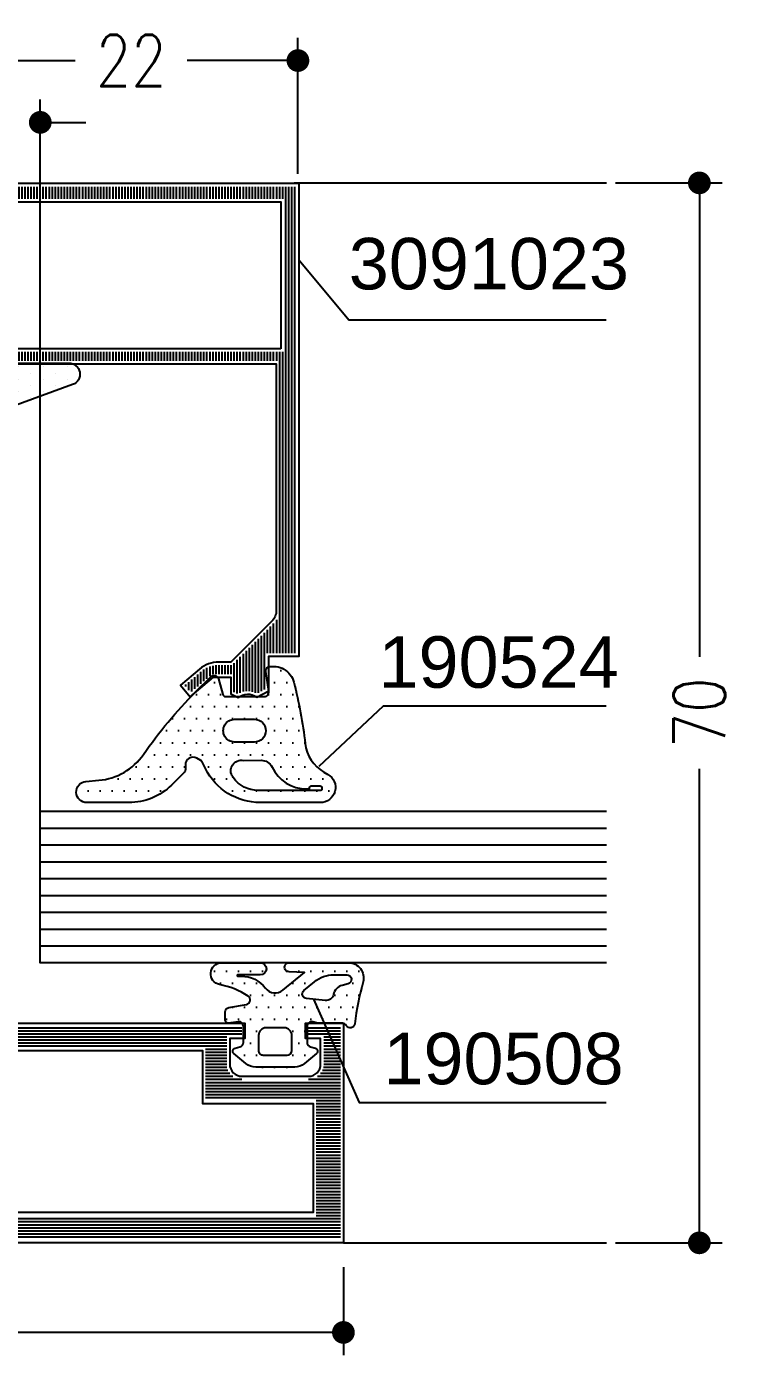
# Model space of a CAD drawing. Extents: x -247 to 191, y 24 to 414.
# Drawn here: x 100.57 to 123.87, y 125.52 to 169.75 of the extents above; entities that cross this region are included whole.
import ezdxf

# ---------------------------------------------------------------- set-up
doc = ezdxf.new("R2010")
doc.units = 0
doc.header["$LTSCALE"] = 6
doc.linetypes.add('AUSGEZOGEN', pattern=[0])
doc.layers.get('0').update_dxf_attribs({"color": 4, "linetype": 'CONTINUOUS'})
doc.layers.get('DEFPOINTS').update_dxf_attribs({"linetype": 'AUSGEZOGEN'})
for name, color, linetype in [('CONST18', 3, 'AUSGEZOGEN'), ('CONST25', 3, 'CONTINUOUS'), ('DICHT_PAR', 3, 'CONTINUOUS'), ('DICHT_SCH', 3, 'CONTINUOUS'), ('KH_NOR', 7, 'CONTINUOUS'), ('KH_SCH', 3, 'CONTINUOUS'), ('KN_NOR', 7, 'CONTINUOUS'), ('KN_SCH', 3, 'CONTINUOUS'), ('LLMASSE', 7, 'CONTINUOUS'), ('PNR', 7, 'CONTINUOUS')]:
    doc.layers.add(name, color=color, linetype=linetype)
doc.styles.get("Standard").update_dxf_attribs({"font": 'simplex.shx', "width": 0.8})
doc.styles.add('SWISSL', font='swissl.ttf')
doc.dimstyles.new('DOK-1ZU1-PUNKT', dxfattribs={"dimscale": 0, "dimtxt": 3, "dimasz": 1.5, "dimexe": 1.5, "dimexo": 0.6, "dimgap": 1.5, "dimtad": 0, "dimdsep": 46, "dimtxsty": 'Standard', "dimblk": 'PUNKT', "dimblk1": 'PUNKT', "dimblk2": 'PUNKT', "dimcen": 0, "dimclrd": 2, "dimclre": 2, "dimclrt": 7, "dimadec": 0, "dimazin": 0, "dimtfac": 0.7, "dimtdec": 4, "dimtofl": 0, "dimtmove": 0, "dimatfit": 3, "dimldrblk": 'PUNKT', "dimfxl": 1, "dimtolj": 1, "dimtzin": 0, "dimarcsym": 0})
doc.dimstyles.new('DOK-1ZU1-STRICH1', dxfattribs={"dimscale": 0, "dimtxt": 3, "dimasz": 1.5, "dimexe": 1.5, "dimexo": 0.6, "dimgap": 1.5, "dimtad": 0, "dimdsep": 46, "dimtxsty": 'Standard', "dimblk": 'PUNKT', "dimblk1": 'PUNKT', "dimblk2": 'PUNKT', "dimcen": 0, "dimclrd": 2, "dimclre": 2, "dimclrt": 7, "dimadec": 0, "dimazin": 0, "dimtfac": 0.7, "dimtdec": 4, "dimtofl": 0, "dimtmove": 0, "dimatfit": 3, "dimldrblk": 'PUNKT', "dimfxl": 1, "dimtolj": 1, "dimtzin": 0, "dimarcsym": 0})
pattern_1 = [(0, (0, 8.39843905431269), (0.1984375, 0.396875), [0, -0.396875])]

# ---------------------------------------------------------------- blocks, each defined once
blk = doc.blocks.new('PUNKT')
at = {"color": 0, "linetype": 'CONTINUOUS'}
blk.add_line((-0.5, 0), (-1, 0), dxfattribs=at)
at = {"color": 0, "linetype": 'CONTINUOUS', "const_width": 0.5}
blk.add_lwpolyline([(-0.25, 0, 1), (0.25, 0, 1)], format="xyb", close=True, dxfattribs=at)
blk = doc.blocks.new('*D20')
at = {"layer": 'DEFPOINTS', "color": 0}
for p in [(98.5117286589687, 166.5978628188709), (98.5117286589687, 164.5984212500751), (101.0117286589687, 143.8484212534327)]:
    blk.add_point(p, dxfattribs=at)
at = {"layer": 'LLMASSE', "color": 3, "lineweight": -2}
for p, q in [((98.5117286589687, 164.8984212500752), (98.5117286589687, 167.3478628188709)), ((101.0117286589687, 144.1484212534327), (101.0117286589687, 167.3478628188709)), ((97.7617286589687, 166.5978628188709), (97.0117286589687, 166.5978628188709)), ((101.7617286589687, 166.5978628188709), (102.5117286589687, 166.5978628188709))]:
    blk.add_line(p, q, dxfattribs=at)
at = {"layer": 'LLMASSE', "color": 3, "lineweight": -2, "xscale": 0.75, "yscale": 0.75, "zscale": 0.75}
blk.add_blockref('PUNKT', (98.5117286589687, 166.5978628188709), dxfattribs=at)
at = {"layer": 'LLMASSE', "color": 3, "lineweight": -2, "xscale": 0.75, "yscale": 0.75, "zscale": 0.75, "rotation": 180}
blk.add_blockref('PUNKT', (101.0117286589687, 166.5978628188709), dxfattribs=at)
at = {"layer": 'LLMASSE', "color": 3, "insert": (99.7617286589687, 166.5978628188709), "char_height": 1.7, "attachment_point": 5}
blk.add_mtext('\\A1;5', dxfattribs=at)
blk = doc.blocks.new('*D22')
at = {"layer": 'DEFPOINTS', "color": 0}
for p in [(63.51172865881483, 129.5984148865927), (111.0117286588149, 129.0904184469111), (63.51172865881483, 126.6400097623471)]:
    blk.add_point(p, dxfattribs=at)
at = {"layer": 'LLMASSE', "color": 3, "lineweight": -2}
for p, q in [((63.51172865881483, 129.2984148865927), (63.51172865881483, 125.8900097623471)), ((111.0117286588149, 128.7904184469111), (111.0117286588149, 125.8900097623471)), ((64.26172865881483, 126.6400097623471), (85.41077627786248, 126.6400097623471)), ((110.2617286588149, 126.6400097623471), (89.11268103976724, 126.6400097623471))]:
    blk.add_line(p, q, dxfattribs=at)
at = {"layer": 'LLMASSE', "color": 3, "lineweight": -2, "xscale": 0.75, "yscale": 0.75, "zscale": 0.75, "rotation": 180}
blk.add_blockref('PUNKT', (63.51172865881483, 126.6400097623471), dxfattribs=at)
at = {"layer": 'LLMASSE', "color": 3, "lineweight": -2, "xscale": 0.75, "yscale": 0.75, "zscale": 0.75}
blk.add_blockref('PUNKT', (111.0117286588149, 126.6400097623471), dxfattribs=at)
at = {"layer": 'LLMASSE', "color": 3, "insert": (87.26172865881486, 126.6400097623471), "char_height": 1.7, "attachment_point": 5}
blk.add_mtext('\\A1;95', dxfattribs=at)
blk = doc.blocks.new('*X42')
for p, q in [((0.4, 0.1999999998488945), (0.4, 94.8000000000399)), ((0.6000000000000001, 0.1999999998503122), (0.6000000000000001, 94.80000000013676)), ((0.8, 0.1999999998517298), (0.8, 94.80000000023364)), ((1, 0.1999999998531475), (1, 94.8000000003305)), ((1.2, 0.1999999998545651), (1.2, 94.80000000042736)), ((1.4, 0.1999999998559827), (1.4, 94.80000000052424)), ((1.6, 0.1999999998574004), (1.6, 94.8000000006211)), ((1.80002072727254, 93.19999999999999), (1.8, 94.80000000071796)), ((2, 93.19999999999999), (2, 94.80000000081483)), ((2.2, 93.19999999999999), (2.2, 94.8000000009117)), ((2.4, 93.2), (2.4, 94.80000000100857)), ((2.6, 93.2), (2.6, 94.80000000110543)), ((2.8, 93.2), (2.8, 94.80000000120229)), ((3, 93.2), (3, 94.80000000129917)), ((3.2, 93.2), (3.2, 94.80000000139603)), ((3.4, 93.20000000000002), (3.4, 94.80000000149289)), ((3.6, 93.20000000000002), (3.6, 94.80000000158977)), ((3.8, 93.20000000000002), (3.8, 94.80000000168663)), ((4, 93.20000000000002), (4, 94.80000000178349)), ((4.2, 93.20000000000002), (4.2, 94.80000000188036)), ((4.4, 93.20000000000003), (4.4, 94.80000000197722)), ((4.600000000000001, 93.20000000000003), (4.600000000000001, 94.80000000207409)), ((4.800000000000001, 93.20000000000003), (4.800000000000001, 94.80000000217096)), ((5, 93.20000000000003), (5, 94.80000000226782)), ((5.2, 93.20000000000005), (5.2, 94.8000000023647)), ((5.4, 93.20000000000005), (5.4, 94.80000000246156)), ((5.600000000000001, 93.20000000000005), (5.600000000000001, 94.80000000255842)), ((5.800000000000001, 93.20000000000005), (5.800000000000001, 94.8000000026553)), ((6, 93.20000000000005), (6, 94.80000000275216)), ((6.2, 93.20000000000006), (6.2, 94.80000000284902)), ((6.4, 93.20000000000006), (6.4, 94.8000000029459)), ((6.600000000000001, 93.20000000000006), (6.600000000000001, 94.80000000304275)), ((6.800000000000001, 93.20000000000006), (6.800000000000001, 94.80000000313962)), ((7, 93.20000000000006), (7, 94.80000000323649)), ((7.2, 93.20000000000007), (7.2, 94.80000000333335)), ((7.4, 93.20000000000007), (7.4, 94.80000000343021)), ((7.600000000000001, 93.20000000000007), (7.600000000000001, 94.80000000352709)), ((7.800000000000001, 93.20000000000007), (7.800000000000001, 94.80000000362395)), ((8, 93.20000000000007), (8, 94.80000000372081)), ((8.200000000000001, 93.20000000000009), (8.200000000000001, 94.80000000381769)), ((8.4, 93.20000000000009), (8.4, 94.80000000391455)), ((8.6, 93.20000000000009), (8.6, 94.80000000401142)), ((8.8, 93.20000000000009), (8.8, 94.80000000410828)), ((9, 93.2000000000001), (9, 94.80000000420515)), ((9.200000000000001, 93.2000000000001), (9.200000000000001, 94.80000000430202)), ((9.40001272727093, 93.2000000000001), (9.4, 94.80000000439888)), ((9.600000000000001, 85.89999999995463), (9.600000000000001, 94.80000000449574)), ((9.8, 85.89999999995756), (9.8, 94.80000000459262)), ((10, 85.89999999996049), (10, 94.80000000468948)), ((10.2, 85.89999999996343), (10.2, 94.80000000478634)), ((10.4, 85.89999999996635), (10.4, 94.80000000488322)), ((10.6, 85.89999999996928), (10.6, 94.80000000498008)), ((10.80001272727218, 92.69999999739613), (10.8, 94.80000000507694)), ((11, 93.29998303774089), (11, 94.80000000517381)), ((11.2, 93.49999046024676), (11.2, 94.80000000527068)), ((11.4, 93.61650958829577), (11.4, 94.80000000536755)), ((11.6, 93.6797933012338), (11.6, 94.80000000546441)), ((11.8, 93.69999999991876), (11.8, 94.80000000556127)), ((12, 93.70000000000242), (12, 94.80000000565815)), ((12.2, 93.70000000000483), (12.2, 94.80000000575501)), ((12.4, 93.70000000000724), (12.4, 94.80000000585187)), ((12.6, 93.70000000000965), (12.6, 94.80000000594875)), ((12.8, 93.70000000001207), (12.8, 94.80000000604561)), ((13, 93.70000000001448), (13, 94.80000000614247)), ((13.2, 93.7000000000169), (13.2, 94.80000000623934)), ((13.4, 93.7000000000193), (13.4, 94.8000000063362)), ((13.6, 93.70000000002172), (13.6, 94.80000000643307)), ((13.8, 92.70000000573182), (13.8, 94.80000000652994)), ((14, 92.70000000959423), (14, 94.8000000066268)), ((14.2, 92.70000001345664), (14.2, 94.80000000672366)), ((10.8, 85.89999999997221), (10.80001272727252, 88.30000011249562)), ((11, 85.89999999997515), (11, 87.70001704507003)), ((13.8, 63.90000000000005), (13.8, 88.30000000201753)), ((14, 63.90000000000005), (14, 88.30000000340362)), ((14.2, 63.90000000000005), (14.2, 88.30000000478972)), ((11.2, 85.89999999997808), (11.2, 87.50000960186148)), ((11.4, 85.899999999981), (11.4, 87.38349045460218)), ((11.6, 85.89999999998393), (11.6, 87.32020672156096)), ((11.8, 85.89999999998687), (11.8, 87.3)), ((12, 85.8999999999898), (12, 87.29999999999275)), ((12.2, 85.89999999999273), (12.2, 87.29999999998552)), ((12.4, 85.89999999999566), (12.4, 87.29999999997828)), ((12.6, 85.89999999999858), (12.6, 87.29999999997105)), ((12.8, 85.90000000000153), (12.8, 87.2999999999638)), ((13, 64.31272466944534), (13, 87.29999999995657)), ((13.2, 64.07551039034644), (13.2, 87.29999999994934)), ((13.4, 63.95838529985286), (13.4, 87.2999999999421)), ((13.6, 63.90627621026998), (13.6, 87.29999999993485))]:
    blk.add_line(p, q)
blk = doc.blocks.new('B-LL132343')
at = {"layer": 'KH_NOR'}
blk.add_lwpolyline([(14.5000127273238, 71.49999999979478), (14.50001273383385, 94.50000000671504), (13.50001272721098, 94.49999999978452), (13.50001272737507, 93.49999999978452), (11.80001272727236, 93.49999999984605, -0.41421348000001), (11.00001272727252, 94.29999999984612), (11.00001272727218, 98.6999999998461, -0.414213569999992), (11.8000127272727, 99.49999999984605), (13.50001272725202, 99.49999999986656), (13.50001272733405, 98.49999999978452), (14.50001270832968, 98.50000001909653), (14.50001273383385, 101.000000006715), (1.272711869504395e-05, 100.9999999996922), (-5.599984603108812e-05, 5.999999999692118)], format="xyb", dxfattribs=at)
blk.add_lwpolyline([(13.70001272727268, 69.6999999998461, -0.414213562373095), (12.70001272727268, 70.6999999998461), (12.70001272727256, 91.6999999998461), (9.200012727323617, 91.69999999979483), (9.200012727272338, 98.99999999984617), (2.000020681818, 98.99999999984605), (2, 7.999999999846059), (12.69994400000019, 7.999999999845832), (12.69994400000016, 25.29999999984624, -0.4142135623731034), (13.69994400000019, 26.29999999984624), (19.69994400000105, 26.29999999984604, 0.4142135626134031), (20.69994400000108, 27.29999999984607), (20.69994400000103, 30.19999999984636, 0.4142135623730944), (19.69994400000101, 31.19999999984634), (13.69994400000016, 31.19999999984625, -0.4142135623730997), (12.69994400000014, 32.19999999984625), (12.69994400000014, 32.99999999984623), (20.69994400000096, 32.99999999984635), (20.69994400000033, 69.69999999984607), (13.70001272727268, 69.6999999998461)], format="xyb", close=True, dxfattribs=at)
at = {"layer": 'KH_SCH'}
blk.add_blockref('*X42', (3.308722450212111e-22, 5.999999999846059), dxfattribs=at)
blk = doc.blocks.new('*X51')
at = {"color": 0}
for p, q in [((2.4375, 9.75), (2.4375, 9.75)), ((3.25, 9.75), (3.25, 9.75)), ((2.03125, 8.9375), (2.03125, 8.9375)), ((2.84375, 8.9375), (2.84375, 8.9375)), ((1.625, 8.125), (1.625, 8.125)), ((2.4375, 8.125), (2.4375, 8.125)), ((3.25, 8.125), (3.25, 8.125)), ((1.21875, 7.3125), (1.21875, 7.3125)), ((2.03125, 7.3125), (2.03125, 7.3125)), ((2.84375, 7.3125), (2.84375, 7.3125)), ((0.8125, 6.5), (0.8125, 6.5)), ((1.625, 6.5), (1.625, 6.5)), ((2.4375, 6.5), (2.4375, 6.5)), ((3.25, 6.5), (3.25, 6.5)), ((1.21875, 5.6875), (1.21875, 5.6875)), ((2.03125, 5.6875), (2.03125, 5.6875)), ((2.84375, 5.6875), (2.84375, 5.6875)), ((0.8125, 4.875), (0.8125, 4.875)), ((1.625, 4.875), (1.625, 4.875)), ((2.4375, 4.875), (2.4375, 4.875)), ((1.21875, 4.0625), (1.21875, 4.0625)), ((2.03125, 4.0625), (2.03125, 4.0625)), ((2.84375, 4.0625), (2.84375, 4.0625)), ((0.8125, 3.25), (0.8125, 3.25)), ((1.625, 3.25), (1.625, 3.25)), ((2.4375, 3.25), (2.4375, 3.25)), ((3.25, 3.25), (3.25, 3.25)), ((4.0625, 3.25), (4.0625, 3.25)), ((1.21875, 2.4375), (1.21875, 2.4375)), ((2.03125, 2.4375), (2.03125, 2.4375)), ((2.84375, 2.4375), (2.84375, 2.4375)), ((3.65625, 2.4375), (3.65625, 2.4375)), ((4.46875, 2.4375), (4.46875, 2.4375)), ((1.625, 1.625), (1.625, 1.625)), ((2.4375, 1.625), (2.4375, 1.625)), ((3.25, 1.625), (3.25, 1.625)), ((4.0625, 1.625), (4.0625, 1.625)), ((4.875, 1.625), (4.875, 1.625)), ((2.03125, 0.8125), (2.03125, 0.8125)), ((2.84375, 0.8125), (2.84375, 0.8125)), ((3.65625, 0.8125), (3.65625, 0.8125)), ((4.46875, 0.8125), (4.46875, 0.8125))]:
    blk.add_line(p, q, dxfattribs=at)
blk = doc.blocks.new('B-LL197112')
at = {"layer": 'DICHT_PAR'}
blk.add_lwpolyline([(1.4, 0.768, 1.597325), (2.982, 4.1, -0.580267), (2.807, 4.4), (3.5, 5.6), (3.5, 9.818999999999999, 0.8391), (2.081, 10.069), (0.638, 6.103, 0.221695), (0.9329999999999999, 2.735), (1.4, 1.925), (1.4, 0.768)], format="xyb", dxfattribs=at)
at = {"layer": 'DICHT_SCH'}
blk.add_blockref('*X51', (0, 0), dxfattribs=at)
blk = doc.blocks.new('*U61')
at = {"layer": 'CONST25'}
for p, q in [((0, 9.999999999999773), (37.35660389312687, 9.999999999999773)), ((0, 8.888888888888687), (37.35660389312687, 8.888888888888687)), ((0, 7.777777777777601), (37.35660389312687, 7.777777777777601)), ((0, 6.666666666666515), (37.35660389312687, 6.666666666666515)), ((0, 5.555555555555429), (37.35660389312687, 5.555555555555429)), ((0, 4.444444444444343), (37.35660389312687, 4.444444444444343)), ((0, 3.333333333333258), (37.35660389312687, 3.333333333333258)), ((0, 2.222222222222172), (37.35660389312687, 2.222222222222172)), ((0, 1.111111111111086), (37.35660389312687, 1.111111111111086))]:
    blk.add_line(p, q, dxfattribs=at)
blk.add_lwpolyline([(37.35660389312687, 0), (0, 0), (0, 10), (37.35660389312687, 10)], dxfattribs=at)
blk = doc.blocks.new('*D68')
at = {"layer": 'DEFPOINTS', "color": 0}
for p in [(119.6900306054553, 164.5984212499735), (119.6900306055322, 129.5984492500751), (122.7548275774817, 129.5984492500751)]:
    blk.add_point(p, dxfattribs=at)
at = {"layer": 'LLMASSE', "color": 3, "lineweight": -2}
for p, q in [((119.9900306054553, 164.5984212499735), (123.5048275774817, 164.5984212499735)), ((122.7548275774817, 163.8484212499735), (122.7548275774817, 148.9493876309767)), ((122.7548275774817, 130.3484492500751), (122.7548275774817, 145.2474828690719)), ((119.9900306055322, 129.5984492500751), (123.5048275774817, 129.5984492500751))]:
    blk.add_line(p, q, dxfattribs=at)
at = {"layer": 'LLMASSE', "color": 3, "lineweight": -2, "xscale": 0.75, "yscale": 0.75, "zscale": 0.75}
for p, rotation in [((122.7548275774817, 164.5984212499735), 90), ((122.7548275774817, 129.5984492500751), 270)]:
    blk.add_blockref('PUNKT', p, dxfattribs=dict(at, rotation=rotation))
at = {"layer": 'LLMASSE', "color": 3, "insert": (122.7548275774817, 147.0984352500243), "char_height": 1.7, "attachment_point": 5, "rotation": 90}
blk.add_mtext('\\A1;70', dxfattribs=at)
blk = doc.blocks.new('*D75')
at = {"layer": 'DEFPOINTS', "color": 0}
for p in [(109.5117286590203, 168.6384293157387), (98.5117286589687, 164.8984212500752), (109.5117286590203, 164.5984212500495)]:
    blk.add_point(p, dxfattribs=at)
at = {"layer": 'LLMASSE', "color": 3, "lineweight": -2}
for p, q in [((98.5117286589687, 165.1984212500752), (98.5117286589687, 169.3884293157387)), ((109.5117286590203, 164.8984212500495), (109.5117286590203, 169.3884293157387)), ((99.2617286589687, 168.6384293157387), (102.1607762780421, 168.6384293157387)), ((108.7617286590203, 168.6384293157387), (105.8626810399469, 168.6384293157387))]:
    blk.add_line(p, q, dxfattribs=at)
at = {"layer": 'LLMASSE', "color": 3, "lineweight": -2, "xscale": 0.75, "yscale": 0.75, "zscale": 0.75, "rotation": 180}
blk.add_blockref('PUNKT', (98.5117286589687, 168.6384293157387), dxfattribs=at)
at = {"layer": 'LLMASSE', "color": 3, "lineweight": -2, "xscale": 0.75, "yscale": 0.75, "zscale": 0.75}
blk.add_blockref('PUNKT', (109.5117286590203, 168.6384293157387), dxfattribs=at)
at = {"layer": 'LLMASSE', "color": 3, "insert": (104.0117286589945, 168.6384293157387), "char_height": 1.7, "attachment_point": 5}
blk.add_mtext('\\A1;22', dxfattribs=at)
blk = doc.blocks.new('B-LL3091023')
at = {"layer": 'KN_SCH'}
h = blk.add_hatch(dxfattribs=at)
h.set_pattern_fill('_U', color=256, scale=0.2, style=0, pattern_type=0)
h.set_pattern_definition([(0, (-12.61524086824097, 13.02250327400434), (0, 0.2), [])])
edge = h.paths.add_edge_path()
edge.add_line((-0.2000000000508084, 21.80000000010276), (-0.2000000000002728, 0.4154700538897877))
edge.add_line((-0.2000000000002728, 0.4154700538897864), (-0.4500000000000046, 0.2711324865925331))
edge.add_line((-0.4500000000000046, 0.2711324865925331), (-1.192820323027558, 0.7000000000520148))
edge.add_line((-1.192820323027558, 0.7000000000520148), (-3.282842712474642, 0.7000000000520223))
edge.add_line((-3.282842712474642, 0.7000000000520223), (-3.900000000000007, 0.08284271252664044))
edge.add_line((-3.900000000000007, 0.08284271252664047), (-3.900000000000013, -2.099999999947969))
edge.add_line((-3.900000000000013, -2.099999999947969), (-3.700000000000003, -2.099999999947976))
edge.add_line((-3.700000000000001, -2.099999999952376), (-4.699999999974835, -2.099999999974347))
edge.add_line((-4.699999999974835, -2.099999999974347), (-4.700000000005605, -0.9999999999419789))
edge.add_line((-4.700000000005605, -0.9999999999419791), (-9.356532657103545, -1.000000000081714))
edge.add_line((-9.356532657103545, -1.000000000081714), (-9.492087073757995, -1.524999999012127))
edge.add_arc((-12.30000000000001, -0.7999999999479821), 2.900000000000001, 270.07901743651803, 345.52248783316634, ccw=False)
edge.add_arc((-12.18013563536853, -0.9023955340299898), 2.800000000000001, 209.2081415121933, 267.62840437548994, ccw=False)
edge.add_line((-14.62412332264705, -2.26874987475974), (-14.42924214632983, -2.069287902908246))
edge.add_line((-14.42924214632983, -2.069287902908246), (-13.75317870728195, -2.38454146193488))
edge.add_arc((-12.29999999921613, -0.8000000003222183), 2.150000000266381, 227.4761480923444, 442.3377443620211)
edge.add_line((-12.01333333336139, 1.330803187171447), (-12.16120394194022, 1.35069689423467))
edge.add_line((-12.16120394194022, 1.35069689423467), (-11.69999999999955, 2.149525554427094))
edge.add_line((-11.69999999999955, 2.149525554427095), (-11.70000000015551, 20.70000000020778))
edge.add_line((-11.70000000015551, 20.70000000020778), (-28.18578597814051, 20.70000000005208))
edge.add_arc((-28.18578597812918, 19.50000000005209), 1.199999999999996, 90.00000000054077, 134.9999999999997)
edge.add_line((-29.03431411555303, 20.34852813747595), (-31.79999954050232, 17.58284271252666))
edge.add_line((-31.79999954050232, 17.58284271252666), (-31.79999954050233, 16.71441194632815))
edge.add_arc((-33.59999895980678, 16.71441206424528), 1.799999419304456, 319.99994731550623, 359.9999962465799, ccw=False)
edge.add_line((-32.22112047092991, 15.5573934721695), (-33.14162906306896, 14.46037332601911))
edge.add_line((-33.14162906306897, 14.46037332601911), (-33.60125601057764, 14.84604548197373))
edge.add_line((-33.60125601057764, 14.84604548197373), (-32.39999954050234, 16.27764694336551))
edge.add_line((-32.39999954050234, 16.27764694336551), (-32.39999954050232, 17.70000000005204))
edge.add_line((-32.39999954050232, 17.70000000005204), (-33.57394863064956, 17.70000000005204))
edge.add_line((-33.57394863064956, 17.70000000005204), (-33.70205340977959, 17.96789280106483))
edge.add_arc((-34.71191328392486, 18.61610855635405), 1.200000262839086, 327.3041288734923, 390.0744969530656)
edge.add_line((-33.67346358042067, 19.2174594057805), (-33.37731379195502, 19.80000000005204))
edge.add_line((-33.37731379195502, 19.80000000005204), (-30.99999996572186, 19.80000000005204))
edge.add_line((-30.99999996572186, 19.80000000005204), (-31.00000030850324, 21.8000000000218))
edge.add_line((-31.00000030850324, 21.8000000000218), (-0.2000000000508066, 21.80000000010276))
edge = h.paths.add_edge_path(flags=16)
edge.add_line((-11.10000000015546, 20.99999999989506), (-11.09999999999899, 1.840075756540305))
edge.add_arc((-12.30000000000003, -0.7999999999480378), 2.900000000000001, 11.940543960609887, 65.55666457227989, ccw=False)
edge.add_line((-9.462747808177824, -0.19999999994798), (-5.314213562373069, -0.1999999999479796))
edge.add_line((-5.314213562373068, -0.1999999999479796), (-3.848528137423896, 1.265685425001232))
edge.add_arc((-3.282842712474652, 0.7000000000519995), 0.8000000000000005, 90.00000000000011, 135.0000000000005, ccw=False)
edge.add_line((-3.282842712474654, 1.500000000052001), (-1.000000000000002, 1.500000000052017))
edge.add_line((-1.000000000000002, 1.500000000052017), (-1.000000000000002, 21.00000000005524))
edge.add_line((-1.000000000000002, 21.00000000005524), (-11.10000000015546, 20.99999999989506))
at = {"layer": 'KN_NOR'}
for points in [[(-5.128164559664583e-11, 22.00000000010329), (0, 0.3000000000520193), (-0.4500000000000046, 0.04019237891668204), (-1.246410161513781, 0.5000000000520151), (-3.200000000000022, 0.5000000000520222), (-3.700000000000008, 5.202219210964643e-11), (-3.700000000000012, -1.899999999947976), (-3.500000000000002, -1.899999999947984), (-3.500000000000005, -2.299999999947982), (-4.89999999996924, -2.299999999978742), (-4.900000000000011, -1.199999999947981), (-9.201613323200721, -1.200000000077065), (-9.29843790668926, -1.574999999947981, -0.3419987131196461), (-12.30000000000001, -3.899999999947983, -0.2744091014474832), (-14.86887381829263, -2.233067162827286), (-14.4732145214778, -1.828107663836985), (-13.64001877441201, -2.216633221435945, 1.373175899949952), (-12.04000000000001, 1.132588937203426), (-12.48361182590432, 1.192270058415677), (-11.9, 2.203115392906721), (-11.90000000015383, 20.50000000020589), (-28.18578597812918, 20.50000000005208, 0.1989123673796576), (-28.89289275931572, 20.20710678123863), (-31.59999954050232, 17.50000000005204), (-31.59999954050232, 16.71441000005203, -0.1763269499999998), (-32.06791154050232, 15.42883600005203), (-33.11697754050232, 14.17860700005204), (-33.88302254050232, 14.82139400005204), (-32.59999954050232, 16.35044100005203), (-32.59999954050232, 17.50000000005204), (-33.70000054050233, 17.50000000005204), (-33.93351854050232, 17.98833300005202, 0.3394094402287316), (-33.90397054050233, 19.20537000005203), (-33.49999954050233, 20.00000000005204), (-31.2, 20.00000000005204), (-31.20000034278138, 22.00000000002127), (-5.128164559664583e-11, 22.00000000010329)], [(-10.90000000015383, 20.79999999989824), (-10.90000000000001, 1.965863337239819, -0.2134575926161298), (-9.30500417362566, 5.201997166359718e-11), (-5.39705627484769, 5.202041575280703e-11), (-3.989949493661205, 1.40710678123854, -0.1989123673796592), (-3.282842712474656, 1.700000000052001), (-1.200000000000001, 1.700000000052016), (-1.200000000000003, 20.80000000005207), (-10.90000000015383, 20.79999999989824)]]:
    blk.add_lwpolyline(points, format="xyb", close=True, dxfattribs=at)

msp = doc.modelspace()

# ---------------------------------------------------------------- hatches: boundary and pattern name
h = msp.add_hatch()
h.set_pattern_fill('DOTS', color=3, scale=0.25, style=0)
h.set_pattern_definition(pattern_1)
edge = h.paths.add_edge_path()
edge.add_arc((110.9931577050366, 146.2267225074238), 1.249881608597972, 186.5490377647256, 240.0113887204274)
edge.add_line((110.368432068263, 145.1441690841373), (110.498932068263, 145.0686690841373))
edge.add_arc((110.2489337775599, 144.6356627311638), 0.4999936470294603, -90.00019587348982, 59.999805860546076, ccw=False)
edge.add_line((110.248932068263, 144.1356690841373), (108.264432068263, 144.1356690841373))
edge.add_arc((108.2646714160628, 146.1357220237636), 2.000052953947764, 205.9932250645712, 269.9931433721449, ccw=False)
edge.add_line((106.466932068263, 145.2591690841373), (106.368932068263, 145.4601690841373))
edge.add_arc((106.2345147834835, 145.3948612178189), 0.1494427109314827, 25.91322287565657, 59.91322257321447)
edge.add_line((106.309432068263, 145.5241690841373), (106.173932068263, 145.6021690841373))
edge.add_arc((106.0489302931232, 145.3856658078207), 0.2499982248816072, 59.99929534149122, 179.9992491182034)
edge.add_line((105.798932068263, 145.3856690841373), (105.798932068263, 145.2311690841373))
edge.add_arc((105.6490714952425, 145.231239933897), 0.1498605897683371, 314.672804558695, 359.97291220880714, ccw=False)
edge.add_line((105.754432068263, 145.1246690841373), (105.339432068263, 144.7141690841373))
edge.add_arc((103.9324172969361, 146.1359740249446), 2.000304940861816, 270.0004231028348, 314.7004381140487, ccw=False)
edge.add_line((103.932432068263, 144.1356690841373), (102.548932068263, 144.1356690841373))
edge.add_arc((102.5489305584507, 144.4855849094068), 0.3499158252727058, 95.00021639535402, 270.00024721908864, ccw=False)
edge.add_line((102.518432068263, 144.8341690841373), (102.944432068263, 144.8716690841373))
edge.add_arc((102.7701536071051, 146.8644874355165), 2.000424445865736, 274.9979869223651, 325.2819632581739)
edge.add_arc((116.7444556566185, 137.1833967281602), 14.99971188625755, 135.0033795796922, 145.2872522460971, ccw=False)
edge.add_line((106.137432068263, 147.7891690841373), (106.640432068263, 148.2916690841373))
edge.add_arc((106.7463408162278, 148.1858558955578), 0.1497100323052031, 15.02590631688571, 135.0258600936008, ccw=False)
edge.add_line((106.890932068263, 148.2246690841373), (107.028932068263, 147.7096690841373))
edge.add_arc((107.1254014534076, 147.735549768819), 0.09988068937366865, 195.0176151709101, 270.0175619736589)
edge.add_line((107.125432068263, 147.6356690841373), (108.398932068263, 147.6356690841373))
edge.add_arc((108.3989360181569, 147.7857710518161), 0.1501019677308062, 269.998492276607, 368.3886878743328)
edge.add_line((108.547432068263, 147.8076690841373), (108.450432068263, 148.4636690841373))
edge.add_arc((108.5989203861718, 148.485339108064), 0.150061222480597, 122.6633441211647, 188.3029926965081, ccw=False)
edge.add_arc((108.6989858697584, 147.9355390353018), 0.6999516568836952, 14.404998954983625, 104.9909310239054, ccw=False)
edge.add_arc((94.849392380034, 144.376263079081), 14.99959098747894, 6.538078113944891, 14.412460202092575, ccw=False)
edge = h.paths.add_edge_path(flags=16)
edge.add_arc((108.3007074775037, 145.1346439160154), 0.3985481009247631, 25.33220501671161, 90.61465003390902, ccw=False)
edge.add_arc((109.7927455445656, 145.8356218015445), 1.249952731324145, 205.1113132243129, 270.0085499398617)
edge.add_line((109.792932068263, 144.5856690841373), (109.898932068263, 144.5856690841373))
edge.add_line((109.898932068263, 144.5856690841373), (109.898932068263, 144.6356690841373))
edge.add_arc((109.9489320308888, 144.6356691215116), 0.04999996262573323, 89.99995717221663, 180.0000428277835, ccw=False)
edge.add_line((109.948932068263, 144.6856690841373), (110.248932068263, 144.6856690841373))
edge.add_arc((110.2489321056373, 144.6356691215116), 0.04999996262573323, -4.2827783374832507e-05, 90.00004282779969, ccw=False)
edge.add_line((110.298932068263, 144.6356690841373), (110.298932068263, 144.5856690841373))
edge.add_arc((110.2489321056168, 144.5856690467836), 0.0499999626462679, -90.00004280428499, 4.280426867353526e-05, ccw=False)
edge.add_line((110.248932068263, 144.5356690841373), (108.197432068263, 144.5356690841373))
edge.add_arc((108.197582343369, 145.5355628715037), 0.9998937986589064, 214.9914847979944, 269.9913889561271, ccw=False)
edge.add_line((107.378432068263, 144.9621690841373), (107.362432068263, 144.9846690841373))
edge.add_arc((107.6489851230045, 145.1855107704617), 0.3499286157879766, 79.13717512589483, 215.0261646204023, ccw=False)
edge.add_line((107.714932068263, 145.5291690841373), (108.296432068263, 145.5331690841373))
edge = h.paths.add_edge_path(flags=16)
edge.add_arc((108.073932068263, 146.5106690841373), 0.375, -90, 90, ccw=False)
edge.add_line((108.073932068263, 146.1356690841373), (107.423932068263, 146.1356690841373))
edge.add_arc((107.4239320681092, 146.5106690841373), 0.375, 89.99999997649621, 270.00000002350384, ccw=False)
edge.add_line((107.423932068263, 146.8856690841373), (108.073932068263, 146.8856690841373))
h = msp.add_hatch()
h.set_pattern_fill('DOTS', color=3, scale=0.25, style=0)
h.set_pattern_definition(pattern_1)
edge = h.paths.add_edge_path(flags=17)
edge.add_arc((108.4617286589379, 136.4484491723415), 0.25, 90, 180)
edge.add_line((108.2117286589379, 136.4484491723415), (108.2117286589379, 135.9484491723415))
edge.add_arc((108.3617286588149, 135.9484491722184), 0.1499999998769255, 179.9999999529923, 270.0000000470131)
edge.add_line((108.3617286589379, 135.7984491723415), (109.161728658938, 135.7984491723415))
edge.add_arc((109.161728658938, 135.9484491723415), 0.1499999999999773, 269.9999999999946, 360)
edge.add_line((109.311728658938, 135.9484491723415), (109.311728658938, 136.4484491723415))
edge.add_arc((109.061728658938, 136.4484491723415), 0.25, 0, 90)
edge.add_line((109.061728658938, 136.6984491723415), (108.4617286589379, 136.6984491723415))
edge = h.paths.add_edge_path(flags=16)
edge.add_line((110.6975921748008, 138.4484491723415), (111.1270252879396, 138.4484491723415))
edge.add_arc((111.1270252879396, 138.2984491723415), 0.1500000000000057, -74.99999999999977, 89.9999999999946, ccw=False)
edge.add_line((111.1658481447049, 138.1535602983981), (110.9712928878091, 138.1014293744297))
edge.add_arc((111.0748205058501, 137.715059043914), 0.4000000000000023, 104.9999999999986, 168.1578806867967)
edge.add_arc((110.4386545890972, 137.8484491723415), 0.2499999999999968, 263.97099583977115, 348.1578806868017, ccw=False)
edge.add_line((110.4123966153896, 137.5998319589053), (109.7907438498195, 137.6654884826349))
edge.add_arc((109.8064986339162, 137.8146588106581), 0.1499999999482661, 129.5780367102317, 263.97099588677656, ccw=False)
edge.add_line((109.7109293468358, 137.9302724402673), (110.0604635934126, 138.2192067028128))
edge.add_arc((110.6975921748008, 137.4484491723415), 0.9999999999999749, 89.9999999999992, 129.5780367572345, ccw=False)
edge = h.paths.add_edge_path()
edge.add_arc((111.1770252879396, 138.3484491723415), 0.5, -15.22324020702149, 90.00000000000159, ccw=False)
edge.add_arc((121.3085809851956, 135.591353027228), 10.00000000000002, 164.7767597929773, 172.8855443438187)
edge.add_arc((111.236728658938, 136.8484491723415), 0.1499999999999901, 209.9999999999984, 352.88554434382945, ccw=False)
edge.add_arc((110.9769210378026, 136.6984491723415), 0.1500000000000091, 29.99999999999298, 89.99999999999457)
edge.add_line((110.9769210378026, 136.8484491723415), (110.1680790739545, 136.8484491723415))
edge.add_line((110.1680790739545, 136.8484491723415), (110.0005515157034, 136.8933380462848))
edge.add_arc((109.961728658938, 136.7484491723415), 0.1499999999999783, 74.99999999998646, 180)
edge.add_line((109.811728658938, 136.7484491723415), (109.811728658938, 136.2135482205383))
edge.add_arc((109.9617286588578, 136.2135482204768), 0.1499999999197996, 179.9999999764961, 255.0000000235038)
edge.add_line((109.9229058021726, 136.068659346595), (110.0876105634482, 136.0245268388216))
edge.add_arc((110.061728658938, 135.9279342561927), 0.09999999999997815, -50.00000000000239, 75.00000000000222, ccw=False)
edge.add_line((110.1260074199066, 135.8513298118808), (109.7256939784294, 135.515426950782))
edge.add_arc((109.4043001735862, 135.8984491723415), 0.5000000000000057, 270.0000000000016, 310.0000000000013, ccw=False)
edge.add_line((109.4043001735862, 135.3984491723415), (108.1191571442898, 135.3984491723415))
edge.add_arc((108.1191571442898, 135.8984491723415), 0.5000000000000568, 230.0000000000016, 270, ccw=False)
edge.add_line((107.7977633394465, 135.515426950782), (107.3974498979693, 135.8513298118808))
edge.add_arc((107.4617286588476, 135.9279342562127), 0.09999999995728234, 104.9999999529922, 230.0000000470033, ccw=False)
edge.add_line((107.4358467544277, 136.0245268388216), (107.6005515157033, 136.068659346595))
edge.add_arc((107.561728658938, 136.2135482205383), 0.1499999999999984, 285.0000000000002, 360)
edge.add_line((107.7117286589379, 136.2135482205383), (107.7117286589379, 136.7484491723415))
edge.add_arc((107.561728658938, 136.7484491723415), 0.1499999999999915, 0, 98.58393680451175)
edge.add_line((107.539339938818, 136.8967689121316), (107.2266544723513, 136.8495693458148))
edge.add_arc((107.2117286588674, 136.9484491722595), 0.09999999992940975, 179.9999999530031, 278.58393685152004, ccw=False)
edge.add_line((107.111728658938, 136.9484491723415), (107.111728658938, 137.2225842276649))
edge.add_arc((107.261728658938, 137.2225842276649), 0.1499999999999915, 100.00000000000432, 180, ccw=False)
edge.add_line((107.2356814322879, 137.3703053906167), (107.812775885588, 137.4720627131508))
edge.add_arc((107.7867286589379, 137.6197838761026), 0.1499999999999958, 280.0000000000043, 416.2873842862211)
edge.add_arc((106.4824138026203, 135.6649788332431), 2.499999999999972, 56.2873842862216, 79.80769366406537)
edge.add_arc((107.0005331366011, 138.4831525385046), 0.3655571821432454, 92.16336547929888, 258.0425765521002, ccw=False)
edge.add_line((106.9867337625585, 138.8484491723415), (108.2703956220041, 138.8484304542755))
edge.add_arc((108.2703927056494, 138.6484304542967), 0.2000000000000204, -90.00083547405569, 89.99916452594431, ccw=False)
edge.add_line((108.2703897892948, 138.448430454318), (107.5317881840748, 138.4484396401486))
edge.add_arc((107.5317880410141, 138.425436612441), 0.02300302770799056, 89.99964366530209, 270.000356334698)
edge.add_line((107.5317881840748, 138.4024335847335), (107.6379692367289, 138.4024335847335))
edge.add_arc((107.6462397553353, 137.4024677860573), 1.000000000000004, 37.17650383954373, 90.47387121288159, ccw=False)
edge.add_arc((108.7617286589379, 138.2484491723415), 0.4000000000000032, 217.1765038395442, 309.5780367572344)
edge.add_line((109.0165800914932, 137.940146160153), (109.7267654160978, 138.5272041524523))
edge.add_line((109.7267654160978, 138.5272041524523), (109.2192291459226, 138.5484491723415))
edge.add_arc((109.2192291457996, 138.6984491723415), 0.1499999999999773, 89.99999995299771, 270.0000000470023, ccw=False)
edge.add_line((109.2192291459226, 138.8484491723415), (111.1770252879396, 138.8484491723415))

# ---------------------------------------------------------------- linework, layer by layer
at = {"layer": 'CONST18'}
msp.add_line((101.0117286589687, 143.8484212534327), (101.0117286589687, 148.8484212534327), dxfattribs=at)
for points in [[(109.392819769722, 164.5984212499735), (119.6900306054553, 164.5984212499735)], [(111.0117286588919, 129.598449250075), (119.6900306055322, 129.5984492500751)], [(111.0117286588919, 129.598449250075), (119.6900306055322, 129.5984492500751)]]:
    msp.add_lwpolyline(points, dxfattribs=at)
at = {"layer": 'DICHT_PAR'}
for points in [[(109.751432068263, 146.0841690841373, 0.237599), (110.368432068263, 145.1441690841373), (110.498932068263, 145.0686690841373, -0.7673270000000002), (110.248932068263, 144.1356690841373), (108.264432068263, 144.1356690841373, -0.2867450000000001), (106.466932068263, 145.2591690841373), (106.368932068263, 145.4601690841373, 0.1494509999999999), (106.309432068263, 145.5241690841373), (106.173932068263, 145.6021690841373, 0.5773500002734709), (105.798932068263, 145.3856690841373), (105.798932068263, 145.2311690841373, -0.2002740000000002), (105.754432068263, 145.1246690841373), (105.339432068263, 144.7141690841373, -0.197552), (103.932432068263, 144.1356690841373), (102.548932068263, 144.1356690841373, -0.9572920000000007), (102.518432068263, 144.8341690841373), (102.944432068263, 144.8716690841373, 0.222995), (104.414432068263, 145.7251690841373, -0.04490199999999981), (106.137432068263, 147.7891690841373), (106.640432068263, 148.2916690841373, -0.5773500002734713), (106.890932068263, 148.2246690841373), (107.028932068263, 147.7096690841373, 0.3394539999999996), (107.125432068263, 147.6356690841373), (108.398932068263, 147.6356690841373, 0.4577840000000001), (108.547432068263, 147.8076690841373), (108.450432068263, 148.4636690841373, -0.2945039999999998), (108.517932068263, 148.6116690841373, -0.4172120002408051), (109.376932068263, 148.1096690841373, -0.03437200000000001), (109.751432068263, 146.0841690841373)], [(108.073932068263, 146.8856690841373, -0.9999999999999999), (108.073932068263, 146.1356690841373), (107.423932068263, 146.1356690841373, -1.000000000410207), (107.423932068263, 146.8856690841373), (108.073932068263, 146.8856690841373)], [(108.296432068263, 145.5331690841373, -0.2928110002226887), (108.660932068263, 145.3051690841373, 0.290987), (109.792932068263, 144.5856690841373), (109.898932068263, 144.5856690841373), (109.898932068263, 144.6356690841373, -0.414214000240294), (109.948932068263, 144.6856690841373), (110.248932068263, 144.6856690841373, -0.4142140002402939), (110.298932068263, 144.6356690841373), (110.298932068263, 144.5856690841373, -0.4142140000000003), (110.248932068263, 144.5356690841373), (108.197432068263, 144.5356690841373, -0.2446979999999999), (107.378432068263, 144.9621690841373), (107.362432068263, 144.9846690841373, -0.6738040002982226), (107.714932068263, 145.5291690841373), (108.296432068263, 145.5331690841373)], [(111.1770252879396, 138.8484491723415, -0.4943569637722948), (111.6594803211422, 138.2171588797171, 0.03539601838339958), (111.3855737672078, 136.829871396798, -0.7191390354989544), (111.1068248483703, 136.7734491723415, 0.2679491924311256), (110.9769210378026, 136.8484491723415), (110.1680790739545, 136.8484491723415), (110.0005515157034, 136.8933380462848, 0.4931454260313171), (109.811728658938, 136.7484491723415), (109.811728658938, 136.2135482205383, 0.3394542590921118), (109.9229058021726, 136.068659346595), (110.0876105634482, 136.0245268388216, -0.6068148963146014), (110.1260074199066, 135.8513298118808), (109.7256939784294, 135.515426950782, -0.1763269807084609), (109.4043001735862, 135.3984491723415), (108.1191571442898, 135.3984491723415, -0.1763269807084611), (107.7977633394465, 135.515426950782), (107.3974498979693, 135.8513298118808, -0.6068148968758568), (107.4358467544277, 136.0245268388216), (107.6005515157033, 136.068659346595, 0.339454258863376), (107.7117286589379, 136.2135482205383), (107.7117286589379, 136.7484491723415, 0.4588069095179975), (107.539339938818, 136.8967689121316), (107.2266544723513, 136.8495693458148, -0.4588069100145539), (107.111728658938, 136.9484491723415), (107.111728658938, 137.2225842276649, -0.3639702342662018), (107.2356814322879, 137.3703053906167), (107.812775885588, 137.4720627131508, 0.6763345122321475), (107.8699827987029, 137.7445586660723, 0.102988530757243), (106.9247952555305, 138.1255272782286, -0.8837861257265126), (106.9867337625585, 138.8484491723415), (108.2703956220041, 138.8484304542755, -0.9999999999999972), (108.2703897892948, 138.448430454318), (107.5317881840748, 138.4484396401486, 1.000006219233057), (107.5317881840748, 138.4024335847335), (107.6379692367289, 138.4024335847335, -0.2368386138423189), (108.4430175436229, 138.0067402048317, 0.426544051657322), (109.0165800914932, 137.940146160153), (109.7267654160978, 138.5272041524523), (109.2192291459226, 138.5484491723415, -1.000000000820386), (109.2192291459226, 138.8484491723415), (111.1770252879396, 138.8484491723415)], [(110.6975921748008, 138.4484491723415), (111.1270252879396, 138.4484491723415, -0.8769764629927566), (111.1658481447049, 138.1535602983981), (110.9712928878091, 138.1014293744297, 0.282772991566958), (110.6833337878483, 137.7971452767925, -0.3847999234038062), (110.4123966153896, 137.5998319589053), (109.7907438498195, 137.6654884826349, -0.6643541298328625), (109.7109293468358, 137.9302724402673), (110.0604635934126, 138.2192067028128, -0.1744291887555947), (110.6975921748008, 138.4484491723415)], [(108.4617286589379, 136.6984491723415, 0.414213562373095), (108.2117286589379, 136.4484491723415), (108.2117286589379, 135.9484491723415, 0.414213562853683), (108.3617286589379, 135.7984491723415), (109.161728658938, 135.7984491723415, 0.4142135623730961), (109.311728658938, 135.9484491723415), (109.311728658938, 136.4484491723415, 0.414213562373095), (109.061728658938, 136.6984491723415), (108.4617286589379, 136.6984491723415)]]:
    msp.add_lwpolyline(points, format="xyb", close=True, dxfattribs=at)
at = {"layer": 'PNR', "color": 3}
for points in [[(109.5561142276173, 162.0523544777629), (111.1890674333816, 160.0824646951191), (119.6804260751998, 160.0824646951191)], [(110.2092957564033, 145.3363227920305), (112.3321348006569, 147.327789641537), (119.6804260751998, 147.327789641537)], [(110.0200135045511, 137.6412739220875), (111.5297452888282, 134.2334169456002), (119.6804260751998, 134.2334169456002)]]:
    msp.add_lwpolyline(points, dxfattribs=at)

# ---------------------------------------------------------------- block references
at = {"zscale": 0.5}
for name, p, xscale, yscale, rotation in [('B-LL132343', (60.51172865896874, 129.5984428865157), 0.5, -0.5, 90), ('B-LL197112', (97.04567940987582, 156.8984212500751), -0.5, 0.5, 270)]:
    msp.add_blockref(name, p, dxfattribs=dict(at, xscale=xscale, yscale=yscale, rotation=rotation))
at = {"xscale": 0.5, "yscale": 0.5, "zscale": 0.5}
msp.add_blockref('*U61', (101.0117286588917, 138.8484212534327), dxfattribs=at)
at = {"layer": 'LLMASSE', "xscale": -0.5, "yscale": 0.5, "zscale": 0.5, "rotation": 270}
msp.add_blockref('B-LL3091023', (98.54885916366521, 164.5743259801148), dxfattribs=at)

# ---------------------------------------------------------------- texts
at = {"layer": 'PNR', "color": 10, "style": 'SWISSL'}
for s, p in [('3091023', (111.1890674333816, 161.0824646951191)), ('190524', (112.1688403427617, 147.9277896415369)), ('190508', (112.3321348006569, 134.8334169456002))]:
    msp.add_text(s, height=1.7, dxfattribs=at).set_placement(p)

# ---------------------------------------------------------------- dimensions: what is measured, and where the dimension line sits
at = {"layer": 'LLMASSE'}
for base, p1, p2, dimstyle, picture, middle in [((109.5117286590203, 168.6384293157387), (98.5117286589687, 164.8984212500752), (109.5117286590203, 164.5984212500495), 'DOK-1ZU1-STRICH1', '*D75', (104.0117286589945, 168.6384293157387)), ((63.51172865881483, 126.6400097623471), (111.0117286588149, 129.0904184469111), (63.51172865881483, 129.5984148865927), 'DOK-1ZU1-PUNKT', '*D22', (87.26172865881486, 126.6400097623471))]:
    dim = msp.add_linear_dim(base=base, p1=p1, p2=p2, dimstyle=dimstyle, override={"dimscale": 0.5, "dimtxt": 3.4, "dimlfac": 2, "dimclrd": 3, "dimclre": 3, "dimclrt": 3}, dxfattribs=at)
    dim.commit()
    dim.dimension.update_dxf_attribs({"geometry": picture, "text_midpoint": middle, "dimtype": 160})
dim = msp.add_linear_dim(base=(98.5117286589687, 166.5978628188709), p1=(101.0117286589687, 143.8484212534327), p2=(98.5117286589687, 164.5984212500751), dimstyle='DOK-1ZU1-PUNKT', override={"dimscale": 0.5, "dimtxt": 3.4, "dimlfac": 2, "dimclrd": 3, "dimclre": 3, "dimclrt": 3}, dxfattribs=at)
dim.commit()
dim.dimension.update_dxf_attribs({"geometry": '*D20', "text_midpoint": (99.7617286589687, 166.5978628188709)})
dim = msp.add_linear_dim(base=(122.7548275774817, 129.5984492500751), p1=(119.6900306054553, 164.5984212499735), p2=(119.6900306055322, 129.5984492500751), angle=90, dimstyle='DOK-1ZU1-STRICH1', override={"dimscale": 0.5, "dimtxt": 3.4, "dimlfac": 2, "dimclrd": 3, "dimclre": 3, "dimclrt": 3}, dxfattribs=at)
dim.commit()
dim.dimension.update_dxf_attribs({"geometry": '*D68', "text_midpoint": (122.7548275774817, 147.0984352500243)})

doc.saveas('drawing.dxf')
